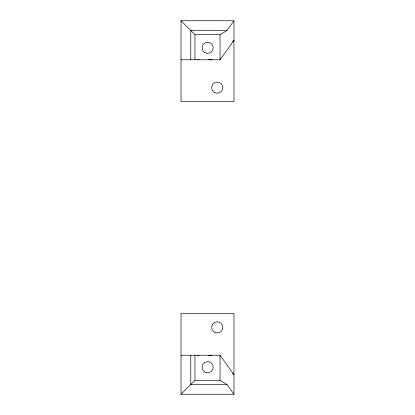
<?xml version="1.0" encoding="UTF-8"?>
<svg xmlns="http://www.w3.org/2000/svg" width="415" height="415" viewBox="0 0 415 415"><rect width="100%" height="100%" fill="white"/><g stroke="black" fill="none" stroke-linecap="round" stroke-linejoin="round"><path stroke-width="0.62" d="M181.023 20.75L194.957 34.689L220.043 34.689L227.01 30.508L233.977 20.75L181.023 20.75L181.023 101.582L233.977 101.582L233.977 20.75M181.023 59.77L220.043 59.77L233.977 40.26L232.623 41.619M181.023 394.25L181.023 313.418L233.977 313.418L233.977 394.25L181.023 394.25L194.957 380.311L194.957 355.23M197.742 59.77L199.003 59.594M227.01 30.508L190.776 30.508L190.776 59.77M181.023 355.23L220.043 355.23L233.977 374.74L232.623 373.381M194.957 380.311L220.043 380.311L227.01 384.492L233.977 394.25M227.01 384.492L190.776 384.492L190.776 355.23M197.742 355.23L199.003 355.406M220.043 34.689L220.043 59.77M220.043 355.23L220.043 380.311M194.957 34.689L194.957 59.77M208.382 355.416A9.758 9.758 0 0 1 212.195 355.416M212.195 59.584A9.758 9.758 0 0 1 208.382 59.584M204.854 372.042A5.577 5.577 0 0 0 213.211 367.213A5.577 5.577 0 0 0 204.854 362.383A5.577 5.577 0 0 0 204.854 372.042M214.467 332.182A5.577 5.577 0 0 0 222.829 327.352A5.577 5.577 0 0 0 214.467 322.528A5.577 5.577 0 0 0 214.467 332.182M204.854 52.617A5.577 5.577 0 0 0 213.211 47.787A5.577 5.577 0 0 0 204.854 42.958A5.577 5.577 0 0 0 204.854 52.617M214.467 92.472A5.577 5.577 0 0 0 222.829 87.648A5.577 5.577 0 0 0 214.467 82.818A5.577 5.577 0 0 0 214.467 92.472"/></g></svg>
